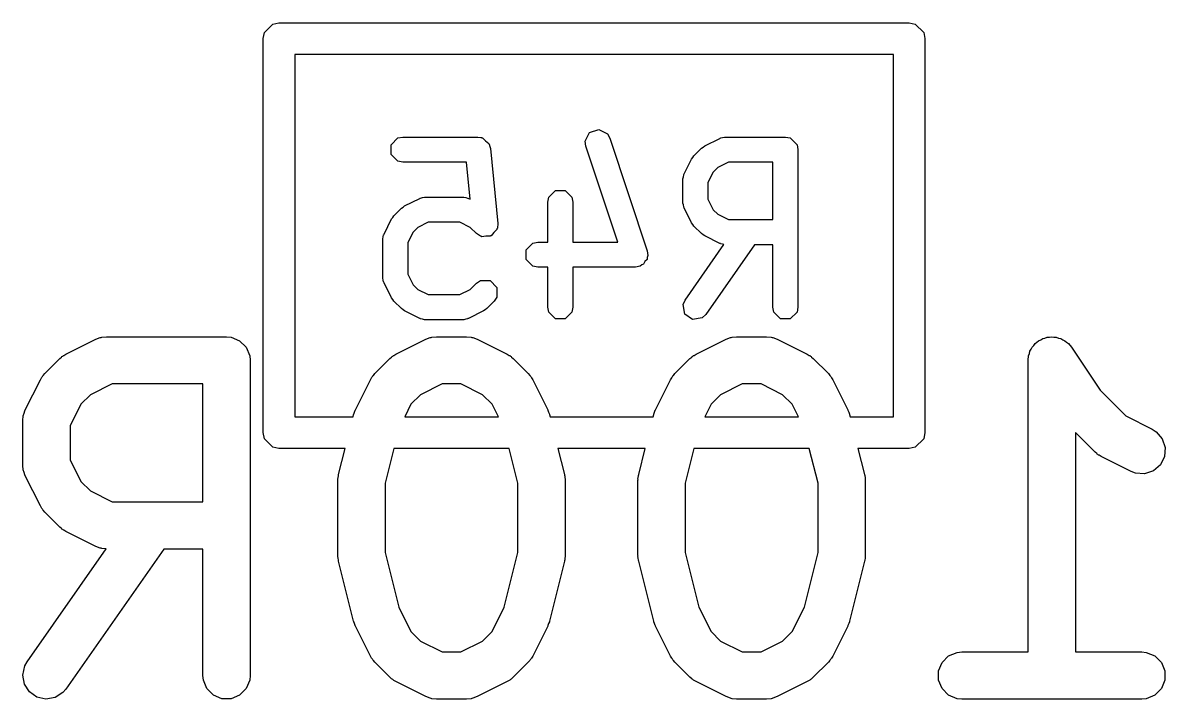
# Model space of a CAD drawing. Extents: x 3.93 to 7.47, y -4.9 to -2.95.
# Drawn here: x 7.0793 to 7.222, y -3.3014 to -3.2169 of the extents above; entities that cross this region are included whole.
import ezdxf

# ---------------------------------------------------------------- set-up
doc = ezdxf.new("R2010")
doc.units = 0
doc.header["$MEASUREMENT"] = 0
doc.layers.add('BLACK', color=7, linetype='CONTINUOUS')

msp = doc.modelspace()

# ---------------------------------------------------------------- linework, layer by layer
at = {"layer": 'BLACK', "linetype": 'CONTINUOUS'}
for p, q in [((7.10949, -3.21816), (7.11055, -3.21709)), ((7.11055, -3.21709), (7.1113, -3.21694)), ((7.1113, -3.21694), (7.19004, -3.21694)), ((7.19004, -3.21694), (7.1908, -3.21709)), ((7.1908, -3.21709), (7.19186, -3.21816)), ((7.10934, -3.21891), (7.10949, -3.21816)), ((7.19186, -3.21816), (7.19201, -3.21891)), ((7.10934, -3.26812), (7.10934, -3.21891)), ((7.19201, -3.21891), (7.19201, -3.26812)), ((7.11327, -3.22088), (7.11327, -3.26615)), ((7.18808, -3.22088), (7.11327, -3.22088)), ((7.18808, -3.26615), (7.18808, -3.22088)), ((7.12532, -3.23217), (7.12617, -3.23132)), ((7.12617, -3.23132), (7.12677, -3.2312)), ((7.12677, -3.2312), (7.13615, -3.2312)), ((7.13615, -3.2312), (7.13652, -3.23127)), ((7.13652, -3.23127), (7.1366, -3.23127)), ((7.1366, -3.23127), (7.13664, -3.2313)), ((7.13664, -3.2313), (7.13675, -3.23132)), ((7.13675, -3.23132), (7.13712, -3.23169)), ((7.14957, -3.23173), (7.15011, -3.23065)), ((7.15011, -3.23065), (7.15126, -3.23027)), ((7.15126, -3.23027), (7.15233, -3.23081)), ((7.15233, -3.23081), (7.15264, -3.23134)), ((7.15264, -3.23134), (7.15732, -3.2454)), ((7.1645, -3.2323), (7.16637, -3.23137)), ((7.16637, -3.23137), (7.16645, -3.23135)), ((7.16645, -3.23135), (7.16648, -3.23132)), ((7.16648, -3.23132), (7.16672, -3.23127)), ((7.16672, -3.23127), (7.16697, -3.2312)), ((7.16697, -3.2312), (7.167, -3.23122)), ((7.167, -3.23122), (7.16708, -3.2312)), ((7.16708, -3.2312), (7.17458, -3.2312)), ((7.17458, -3.2312), (7.17518, -3.23132)), ((7.17518, -3.23132), (7.17603, -3.23217)), ((7.12532, -3.23338), (7.12532, -3.23217)), ((7.13712, -3.23169), (7.13753, -3.23203)), ((7.13753, -3.23203), (7.13757, -3.23214)), ((7.13757, -3.23214), (7.1376, -3.23217)), ((7.1376, -3.23217), (7.1376, -3.23225)), ((7.1376, -3.23225), (7.13771, -3.23262)), ((7.13771, -3.23262), (7.13865, -3.24199)), ((7.14965, -3.23234), (7.14957, -3.23173)), ((7.15365, -3.24432), (7.14965, -3.23234)), ((7.16315, -3.23354), (7.16409, -3.2326)), ((7.16409, -3.2326), (7.1643, -3.23246)), ((7.1643, -3.23246), (7.1645, -3.2323)), ((7.17603, -3.23217), (7.17615, -3.23277)), ((7.17615, -3.23277), (7.17615, -3.25246)), ((7.12617, -3.23423), (7.12532, -3.23338)), ((7.12677, -3.23435), (7.12617, -3.23423)), ((7.13472, -3.23435), (7.12677, -3.23435)), ((7.13518, -3.23897), (7.13472, -3.23435)), ((7.16192, -3.23582), (7.16286, -3.23395)), ((7.16286, -3.23395), (7.16301, -3.23375)), ((7.16301, -3.23375), (7.16315, -3.23354)), ((7.16745, -3.23435), (7.16614, -3.23501)), ((7.173, -3.23435), (7.16745, -3.23435)), ((7.173, -3.24151), (7.173, -3.23435)), ((7.16187, -3.23592), (7.1619, -3.2359)), ((7.1619, -3.2359), (7.16192, -3.23582)), ((7.16556, -3.23558), (7.1649, -3.2369)), ((7.16614, -3.23501), (7.16556, -3.23558)), ((7.16175, -3.23652), (7.16177, -3.23645)), ((7.16175, -3.23934), (7.16175, -3.23652)), ((7.16176, -3.23641), (7.16183, -3.23617)), ((7.16177, -3.23645), (7.16176, -3.23641)), ((7.16183, -3.23617), (7.16187, -3.23592)), ((7.1649, -3.2369), (7.1649, -3.23896)), ((7.12898, -3.23882), (7.12923, -3.23877)), ((7.12923, -3.23877), (7.12947, -3.2387)), ((7.12947, -3.2387), (7.12951, -3.23871)), ((7.12951, -3.23871), (7.12958, -3.2387)), ((7.12958, -3.2387), (7.13427, -3.2387)), ((7.13427, -3.2387), (7.13435, -3.23871)), ((7.13435, -3.23871), (7.13438, -3.2387)), ((7.13438, -3.2387), (7.13463, -3.23877)), ((7.13463, -3.23877), (7.13487, -3.23882)), ((7.14488, -3.23934), (7.145, -3.23873)), ((7.145, -3.23873), (7.14585, -3.23788)), ((7.14585, -3.23788), (7.14706, -3.23788)), ((7.14706, -3.23788), (7.14791, -3.23873)), ((7.14791, -3.23873), (7.14803, -3.23934)), ((7.12566, -3.24103), (7.1266, -3.2401)), ((7.1266, -3.2401), (7.12681, -3.23996)), ((7.12681, -3.23996), (7.127, -3.2398)), ((7.127, -3.2398), (7.12888, -3.23887)), ((7.12888, -3.23887), (7.12896, -3.23884)), ((7.12896, -3.23884), (7.12898, -3.23882)), ((7.13487, -3.23882), (7.1349, -3.23884)), ((7.1349, -3.23884), (7.13497, -3.23887)), ((7.13497, -3.23887), (7.13518, -3.23897)), ((7.14488, -3.24432), (7.14488, -3.23934)), ((7.14803, -3.23934), (7.14803, -3.24432)), ((7.16177, -3.23941), (7.16175, -3.23934)), ((7.16176, -3.23945), (7.16177, -3.23941)), ((7.16183, -3.23969), (7.16176, -3.23945)), ((7.16187, -3.23994), (7.16183, -3.23969)), ((7.1619, -3.23996), (7.16187, -3.23994)), ((7.16192, -3.24004), (7.1619, -3.23996)), ((7.16286, -3.24192), (7.16192, -3.24004)), ((7.1649, -3.23896), (7.16556, -3.24028)), ((7.12443, -3.24332), (7.12536, -3.24144)), ((7.12536, -3.24144), (7.12552, -3.24124)), ((7.12552, -3.24124), (7.12566, -3.24103)), ((7.16556, -3.24028), (7.16614, -3.24085)), ((7.16614, -3.24085), (7.16745, -3.24151)), ((7.16745, -3.24151), (7.173, -3.24151)), ((7.12864, -3.24251), (7.12807, -3.24308)), ((7.12996, -3.24185), (7.12864, -3.24251)), ((7.1339, -3.24185), (7.12996, -3.24185)), ((7.13521, -3.24251), (7.1339, -3.24185)), ((7.13597, -3.24326), (7.13521, -3.24251)), ((7.13854, -3.24275), (7.13816, -3.24313)), ((7.13859, -3.2426), (7.13854, -3.24267)), ((7.13854, -3.24267), (7.13854, -3.24275)), ((7.13865, -3.24199), (7.13859, -3.2426)), ((7.16301, -3.24211), (7.16286, -3.24192)), ((7.16315, -3.24232), (7.16301, -3.24211)), ((7.16409, -3.24326), (7.16315, -3.24232)), ((7.12426, -3.24391), (7.12433, -3.24367)), ((7.12427, -3.24395), (7.12426, -3.24391)), ((7.12426, -3.24402), (7.12427, -3.24395)), ((7.12426, -3.24871), (7.12426, -3.24402)), ((7.12433, -3.24367), (7.12438, -3.24342)), ((7.12438, -3.24342), (7.1244, -3.2434)), ((7.1244, -3.2434), (7.12443, -3.24332)), ((7.12807, -3.24308), (7.12741, -3.24439)), ((7.12741, -3.24439), (7.12741, -3.24834)), ((7.13648, -3.2436), (7.13597, -3.24326)), ((7.13656, -3.2436), (7.13648, -3.2436)), ((7.13663, -3.24366), (7.13656, -3.2436)), ((7.13716, -3.2436), (7.13663, -3.24366)), ((7.13769, -3.2436), (7.13716, -3.2436)), ((7.13774, -3.24354), (7.13769, -3.2436)), ((7.13783, -3.24354), (7.13774, -3.24354)), ((7.13816, -3.24313), (7.13783, -3.24354)), ((7.14219, -3.2453), (7.14304, -3.24444)), ((7.14304, -3.24444), (7.14364, -3.24432)), ((7.14364, -3.24432), (7.14488, -3.24432)), ((7.14803, -3.24432), (7.15365, -3.24432)), ((7.1643, -3.2434), (7.16409, -3.24326)), ((7.1645, -3.24356), (7.1643, -3.2434)), ((7.16637, -3.24449), (7.1645, -3.24356)), ((7.14219, -3.2465), (7.14219, -3.2453)), ((7.15732, -3.2454), (7.1574, -3.24601)), ((7.16204, -3.25156), (7.16689, -3.24463)), ((7.17071, -3.24466), (7.16462, -3.25336)), ((7.16645, -3.24452), (7.16637, -3.24449)), ((7.16648, -3.24454), (7.16645, -3.24452)), ((7.16672, -3.24459), (7.16648, -3.24454)), ((7.16689, -3.24463), (7.16672, -3.24459)), ((7.173, -3.24466), (7.17071, -3.24466)), ((7.173, -3.25246), (7.173, -3.24466)), ((7.14304, -3.24735), (7.14219, -3.2465)), ((7.15662, -3.24717), (7.15643, -3.24735)), ((7.15686, -3.24709), (7.15662, -3.24717)), ((7.15703, -3.24676), (7.15686, -3.24709)), ((7.15729, -3.2465), (7.15703, -3.24676)), ((7.1574, -3.24601), (7.15729, -3.24624)), ((7.15729, -3.24624), (7.15729, -3.2465)), ((7.12427, -3.24879), (7.12426, -3.24871)), ((7.12741, -3.24834), (7.12807, -3.24965)), ((7.14364, -3.24747), (7.14304, -3.24735)), ((7.14488, -3.24747), (7.14364, -3.24747)), ((7.14488, -3.25246), (7.14488, -3.24747)), ((7.15583, -3.24747), (7.14803, -3.24747)), ((7.14803, -3.24747), (7.14803, -3.25246)), ((7.15643, -3.24735), (7.15583, -3.24747)), ((7.12426, -3.24882), (7.12427, -3.24879)), ((7.12433, -3.24907), (7.12426, -3.24882)), ((7.12438, -3.24931), (7.12433, -3.24907)), ((7.1244, -3.24934), (7.12438, -3.24931)), ((7.12443, -3.24941), (7.1244, -3.24934)), ((7.12536, -3.25129), (7.12443, -3.24941)), ((7.12807, -3.24965), (7.12864, -3.25023)), ((7.13521, -3.25023), (7.13597, -3.24947)), ((7.13597, -3.24947), (7.13648, -3.24913)), ((7.13648, -3.24913), (7.13769, -3.24913)), ((7.13769, -3.24913), (7.13854, -3.24998)), ((7.13854, -3.24998), (7.13854, -3.25119)), ((7.12552, -3.25149), (7.12536, -3.25129)), ((7.12566, -3.2517), (7.12552, -3.25149)), ((7.12864, -3.25023), (7.12996, -3.25088)), ((7.12996, -3.25088), (7.1339, -3.25088)), ((7.1339, -3.25088), (7.13521, -3.25023)), ((7.13854, -3.25119), (7.1382, -3.2517)), ((7.16179, -3.25212), (7.16204, -3.25156)), ((7.1266, -3.25264), (7.12566, -3.2517)), ((7.12681, -3.25278), (7.1266, -3.25264)), ((7.127, -3.25293), (7.12681, -3.25278)), ((7.12888, -3.25387), (7.127, -3.25293)), ((7.13685, -3.25293), (7.13497, -3.25387)), ((7.13705, -3.25278), (7.13685, -3.25293)), ((7.13726, -3.25264), (7.13705, -3.25278)), ((7.1382, -3.2517), (7.13726, -3.25264)), ((7.145, -3.25306), (7.14488, -3.25246)), ((7.14803, -3.25246), (7.14791, -3.25306)), ((7.162, -3.25331), (7.16179, -3.25212)), ((7.17312, -3.25306), (7.173, -3.25246)), ((7.17615, -3.25246), (7.17603, -3.25306)), ((7.12896, -3.25389), (7.12888, -3.25387)), ((7.12898, -3.25391), (7.12896, -3.25389)), ((7.12923, -3.25396), (7.12898, -3.25391)), ((7.12947, -3.25403), (7.12923, -3.25396)), ((7.12951, -3.25402), (7.12947, -3.25403)), ((7.12958, -3.25403), (7.12951, -3.25402)), ((7.13427, -3.25403), (7.12958, -3.25403)), ((7.13435, -3.25402), (7.13427, -3.25403)), ((7.13438, -3.25403), (7.13435, -3.25402)), ((7.13463, -3.25396), (7.13438, -3.25403)), ((7.13487, -3.25391), (7.13463, -3.25396)), ((7.1349, -3.25389), (7.13487, -3.25391)), ((7.13497, -3.25387), (7.1349, -3.25389)), ((7.14585, -3.25391), (7.145, -3.25306)), ((7.14706, -3.25391), (7.14585, -3.25391)), ((7.14791, -3.25306), (7.14706, -3.25391)), ((7.16299, -3.254), (7.162, -3.25331)), ((7.16418, -3.25379), (7.16299, -3.254)), ((7.16462, -3.25336), (7.16418, -3.25379)), ((7.17398, -3.25391), (7.17312, -3.25306)), ((7.17518, -3.25391), (7.17398, -3.25391)), ((7.17603, -3.25306), (7.17518, -3.25391)), ((7.08467, -3.25833), (7.08842, -3.25645)), ((7.08842, -3.25645), (7.08896, -3.25624)), ((7.08896, -3.25624), (7.08907, -3.25624)), ((7.08907, -3.25624), (7.08917, -3.2562)), ((7.08917, -3.2562), (7.08974, -3.25614)), ((7.08974, -3.25614), (7.10474, -3.25614)), ((7.10474, -3.25614), (7.10532, -3.2562)), ((7.10532, -3.2562), (7.10638, -3.25664)), ((7.10638, -3.25664), (7.1072, -3.25745)), ((7.12592, -3.25833), (7.12967, -3.25645)), ((7.12967, -3.25645), (7.13021, -3.25624)), ((7.13021, -3.25624), (7.13032, -3.25624)), ((7.13032, -3.25624), (7.13041, -3.2562)), ((7.13041, -3.2562), (7.13099, -3.25614)), ((7.13099, -3.25614), (7.13474, -3.25614)), ((7.13474, -3.25614), (7.13532, -3.2562)), ((7.13532, -3.2562), (7.13541, -3.25624)), ((7.13541, -3.25624), (7.13552, -3.25624)), ((7.13552, -3.25624), (7.13606, -3.25645)), ((7.13606, -3.25645), (7.13981, -3.25833)), ((7.16342, -3.25833), (7.16716, -3.25645)), ((7.16716, -3.25645), (7.16771, -3.25624)), ((7.16771, -3.25624), (7.16781, -3.25624)), ((7.16781, -3.25624), (7.16791, -3.2562)), ((7.16791, -3.2562), (7.16849, -3.25614)), ((7.16849, -3.25614), (7.17223, -3.25614)), ((7.17223, -3.25614), (7.17281, -3.2562)), ((7.17281, -3.2562), (7.17291, -3.25624)), ((7.17291, -3.25624), (7.17301, -3.25624)), ((7.17301, -3.25624), (7.17356, -3.25645)), ((7.17356, -3.25645), (7.1773, -3.25833)), ((7.2054, -3.25745), (7.20561, -3.25725)), ((7.20561, -3.25725), (7.20577, -3.257)), ((7.20577, -3.257), (7.20601, -3.25684)), ((7.20601, -3.25684), (7.20621, -3.25664)), ((7.20621, -3.25664), (7.20648, -3.25653)), ((7.20648, -3.25653), (7.20673, -3.25636)), ((7.20673, -3.25636), (7.20701, -3.25631)), ((7.20701, -3.25631), (7.20728, -3.2562)), ((7.20728, -3.2562), (7.20757, -3.2562)), ((7.20757, -3.2562), (7.20786, -3.25614)), ((7.20786, -3.25614), (7.20814, -3.2562)), ((7.20814, -3.2562), (7.20843, -3.2562)), ((7.20843, -3.2562), (7.2087, -3.25631)), ((7.2087, -3.25631), (7.20899, -3.25637)), ((7.20899, -3.25637), (7.20923, -3.25653)), ((7.20923, -3.25653), (7.2095, -3.25664)), ((7.2095, -3.25664), (7.2097, -3.25684)), ((7.2097, -3.25684), (7.20995, -3.25701)), ((7.20995, -3.25701), (7.21031, -3.25745)), ((7.08391, -3.25888), (7.08413, -3.25869)), ((7.08413, -3.25869), (7.08418, -3.25863)), ((7.08418, -3.25863), (7.08427, -3.25858)), ((7.08427, -3.25858), (7.08435, -3.25851)), ((7.08435, -3.25851), (7.08443, -3.25848)), ((7.08443, -3.25848), (7.08467, -3.25833)), ((7.1072, -3.25745), (7.10764, -3.25852)), ((7.10764, -3.25852), (7.1077, -3.25909)), ((7.12515, -3.25888), (7.12538, -3.25869)), ((7.12538, -3.25869), (7.12543, -3.25863)), ((7.12543, -3.25863), (7.12552, -3.25858)), ((7.12552, -3.25858), (7.1256, -3.25851)), ((7.1256, -3.25851), (7.12567, -3.25848)), ((7.12567, -3.25848), (7.12592, -3.25833)), ((7.13981, -3.25833), (7.14006, -3.25848)), ((7.14006, -3.25848), (7.14013, -3.25851)), ((7.14013, -3.25851), (7.14021, -3.25858)), ((7.14021, -3.25858), (7.1403, -3.25863)), ((7.1403, -3.25863), (7.14035, -3.25869)), ((7.14035, -3.25869), (7.14058, -3.25888)), ((7.16265, -3.25888), (7.16287, -3.25869)), ((7.16287, -3.25869), (7.16293, -3.25863)), ((7.16293, -3.25863), (7.16301, -3.25858)), ((7.16301, -3.25858), (7.1631, -3.25851)), ((7.1631, -3.25851), (7.16317, -3.25848)), ((7.16317, -3.25848), (7.16342, -3.25833)), ((7.1773, -3.25833), (7.17755, -3.25848)), ((7.17755, -3.25848), (7.17762, -3.25851)), ((7.17762, -3.25851), (7.17771, -3.25858)), ((7.17771, -3.25858), (7.17779, -3.25863)), ((7.17779, -3.25863), (7.17785, -3.25869)), ((7.17785, -3.25869), (7.17807, -3.25888)), ((7.2049, -3.25909), (7.20496, -3.25852)), ((7.20496, -3.25852), (7.20507, -3.25825)), ((7.20507, -3.25825), (7.20513, -3.25796)), ((7.20513, -3.25796), (7.20529, -3.25772)), ((7.20529, -3.25772), (7.2054, -3.25745)), ((7.21031, -3.25745), (7.21031, -3.25745)), ((7.21031, -3.25745), (7.21031, -3.25745)), ((7.21031, -3.25745), (7.21031, -3.25745)), ((7.21031, -3.25745), (7.2139, -3.26284)), ((7.08203, -3.26075), (7.08391, -3.25888)), ((7.1077, -3.25909), (7.1077, -3.29846)), ((7.12328, -3.26075), (7.12515, -3.25888)), ((7.14058, -3.25888), (7.14245, -3.26075)), ((7.16077, -3.26075), (7.16265, -3.25888)), ((7.17807, -3.25888), (7.17995, -3.26075)), ((7.2049, -3.29551), (7.2049, -3.25909)), ((7.2049, -3.25909), (7.2049, -3.25909)), ((7.2049, -3.25909), (7.2049, -3.25909)), ((7.2049, -3.25909), (7.2049, -3.25909)), ((7.0796, -3.26527), (7.08148, -3.26152)), ((7.08148, -3.26152), (7.08164, -3.26127)), ((7.08164, -3.26127), (7.08167, -3.2612)), ((7.08167, -3.2612), (7.08173, -3.26112)), ((7.08173, -3.26112), (7.08179, -3.26103)), ((7.08179, -3.26103), (7.08185, -3.26098)), ((7.08185, -3.26098), (7.08203, -3.26075)), ((7.12085, -3.26527), (7.12272, -3.26152)), ((7.12272, -3.26152), (7.12288, -3.26127)), ((7.12288, -3.26127), (7.12291, -3.2612)), ((7.12291, -3.2612), (7.12298, -3.26112)), ((7.12298, -3.26112), (7.12303, -3.26103)), ((7.12303, -3.26103), (7.12309, -3.26098)), ((7.12309, -3.26098), (7.12328, -3.26075)), ((7.14245, -3.26075), (7.14264, -3.26098)), ((7.14264, -3.26098), (7.1427, -3.26103)), ((7.1427, -3.26103), (7.14275, -3.26112)), ((7.14275, -3.26112), (7.14282, -3.2612)), ((7.14282, -3.2612), (7.14285, -3.26127)), ((7.14285, -3.26127), (7.143, -3.26152)), ((7.143, -3.26152), (7.14488, -3.26527)), ((7.15834, -3.26527), (7.16022, -3.26152)), ((7.16022, -3.26152), (7.16038, -3.26127)), ((7.16038, -3.26127), (7.16041, -3.2612)), ((7.16041, -3.2612), (7.16047, -3.26112)), ((7.16047, -3.26112), (7.16053, -3.26103)), ((7.16053, -3.26103), (7.16059, -3.26098)), ((7.16059, -3.26098), (7.16077, -3.26075)), ((7.17995, -3.26075), (7.18013, -3.26098)), ((7.18013, -3.26098), (7.18019, -3.26103)), ((7.18019, -3.26103), (7.18025, -3.26112)), ((7.18025, -3.26112), (7.18031, -3.2612)), ((7.18031, -3.2612), (7.18034, -3.26127)), ((7.18034, -3.26127), (7.1805, -3.26152)), ((7.1805, -3.26152), (7.18237, -3.26527)), ((7.09044, -3.26205), (7.08774, -3.26339)), ((7.10179, -3.26205), (7.09044, -3.26205)), ((7.10179, -3.27676), (7.10179, -3.26205)), ((7.13169, -3.26205), (7.12899, -3.26339)), ((7.13404, -3.26205), (7.13169, -3.26205)), ((7.13674, -3.26339), (7.13404, -3.26205)), ((7.16918, -3.26205), (7.16648, -3.26339)), ((7.17154, -3.26205), (7.16918, -3.26205)), ((7.17423, -3.26339), (7.17154, -3.26205)), ((7.2139, -3.26284), (7.2171, -3.26604)), ((7.08774, -3.26339), (7.08655, -3.26459)), ((7.12899, -3.26339), (7.12779, -3.26459)), ((7.13794, -3.26459), (7.13674, -3.26339)), ((7.16648, -3.26339), (7.16529, -3.26459)), ((7.17543, -3.26459), (7.17423, -3.26339)), ((7.07939, -3.26592), (7.0794, -3.26581)), ((7.0794, -3.26581), (7.0796, -3.26527)), ((7.08655, -3.26459), (7.0852, -3.26729)), ((7.12056, -3.26615), (7.12063, -3.26588)), ((7.12063, -3.26588), (7.12064, -3.26583)), ((7.12064, -3.26581), (7.12073, -3.26557)), ((7.12064, -3.26583), (7.12064, -3.26581)), ((7.12073, -3.26557), (7.12082, -3.26533)), ((7.12082, -3.26533), (7.12083, -3.26531)), ((7.12083, -3.26531), (7.12085, -3.26527)), ((7.12779, -3.26459), (7.12701, -3.26615)), ((7.13872, -3.26615), (7.13794, -3.26459)), ((7.14488, -3.26527), (7.1449, -3.26531)), ((7.1449, -3.26531), (7.14491, -3.26533)), ((7.14491, -3.26533), (7.14499, -3.26557)), ((7.14499, -3.26557), (7.14509, -3.26581)), ((7.14509, -3.26581), (7.14509, -3.26583)), ((7.14509, -3.26583), (7.1451, -3.26588)), ((7.1451, -3.26588), (7.14517, -3.26615)), ((7.15805, -3.26615), (7.15812, -3.26588)), ((7.15812, -3.26588), (7.15814, -3.26583)), ((7.15814, -3.26581), (7.15823, -3.26557)), ((7.15814, -3.26583), (7.15814, -3.26581)), ((7.15823, -3.26557), (7.15832, -3.26533)), ((7.15832, -3.26533), (7.15833, -3.26531)), ((7.15833, -3.26531), (7.15834, -3.26527)), ((7.16529, -3.26459), (7.16451, -3.26615)), ((7.17621, -3.26615), (7.17543, -3.26459)), ((7.18237, -3.26527), (7.18239, -3.26531)), ((7.18239, -3.26531), (7.1824, -3.26533)), ((7.1824, -3.26533), (7.18249, -3.26557)), ((7.18249, -3.26557), (7.18258, -3.26581)), ((7.18258, -3.26581), (7.18258, -3.26583)), ((7.18258, -3.26583), (7.1826, -3.26588)), ((7.1826, -3.26588), (7.18267, -3.26615)), ((7.07929, -3.26659), (7.07935, -3.26602)), ((7.07929, -3.27222), (7.07929, -3.26659)), ((7.07935, -3.26602), (7.07939, -3.26592)), ((7.0852, -3.26729), (7.0852, -3.27152)), ((7.11327, -3.26615), (7.12056, -3.26615)), ((7.12701, -3.26615), (7.13872, -3.26615)), ((7.14517, -3.26615), (7.15805, -3.26615)), ((7.16451, -3.26615), (7.17621, -3.26615)), ((7.18267, -3.26615), (7.18808, -3.26615)), ((7.2171, -3.26604), (7.22042, -3.2677)), ((7.10949, -3.26888), (7.10934, -3.26812)), ((7.19201, -3.26812), (7.19186, -3.26888)), ((7.21327, -3.27055), (7.21081, -3.2681)), ((7.21081, -3.2681), (7.21081, -3.29551)), ((7.22042, -3.2677), (7.22091, -3.26801)), ((7.22091, -3.26801), (7.22167, -3.26888)), ((7.11055, -3.26994), (7.10949, -3.26888)), ((7.1113, -3.27009), (7.11055, -3.26994)), ((7.11957, -3.27009), (7.1113, -3.27009)), ((7.11875, -3.27337), (7.11957, -3.27009)), ((7.12566, -3.27009), (7.12457, -3.27445)), ((7.14007, -3.27009), (7.12566, -3.27009)), ((7.14116, -3.27445), (7.14007, -3.27009)), ((7.15707, -3.27009), (7.14616, -3.27009)), ((7.14616, -3.27009), (7.14698, -3.27337)), ((7.15625, -3.27337), (7.15707, -3.27009)), ((7.16315, -3.27009), (7.16206, -3.27445)), ((7.17757, -3.27009), (7.16315, -3.27009)), ((7.17866, -3.27445), (7.17757, -3.27009)), ((7.19004, -3.27009), (7.18365, -3.27009)), ((7.18365, -3.27009), (7.18447, -3.27337)), ((7.1908, -3.26994), (7.19004, -3.27009)), ((7.19186, -3.26888), (7.1908, -3.26994)), ((7.22167, -3.26888), (7.22203, -3.26997)), ((7.22203, -3.26997), (7.22195, -3.27112)), ((7.0852, -3.27152), (7.08655, -3.27422)), ((7.21349, -3.27074), (7.21327, -3.27055)), ((7.21354, -3.2708), (7.21349, -3.27074)), ((7.21363, -3.27085), (7.21354, -3.2708)), ((7.21371, -3.27092), (7.21363, -3.27085)), ((7.21379, -3.27095), (7.21371, -3.27092)), ((7.21403, -3.27111), (7.21379, -3.27095)), ((7.21778, -3.27298), (7.21403, -3.27111)), ((7.22195, -3.27112), (7.22144, -3.27215)), ((7.07935, -3.27279), (7.07929, -3.27222)), ((7.07939, -3.27289), (7.07935, -3.27279)), ((7.0794, -3.273), (7.07939, -3.27289)), ((7.0796, -3.27354), (7.0794, -3.273)), ((7.21832, -3.27319), (7.21778, -3.27298)), ((7.22057, -3.27291), (7.21947, -3.27327)), ((7.22144, -3.27215), (7.22057, -3.27291)), ((7.08148, -3.27729), (7.0796, -3.27354)), ((7.08655, -3.27422), (7.08774, -3.27541)), ((7.11866, -3.27409), (7.11867, -3.27399)), ((7.11866, -3.28346), (7.11866, -3.27409)), ((7.11867, -3.27395), (7.1187, -3.27373)), ((7.11867, -3.27399), (7.11867, -3.27395)), ((7.1187, -3.27373), (7.11872, -3.27351)), ((7.11872, -3.27351), (7.11874, -3.27347)), ((7.11874, -3.27347), (7.11875, -3.27337)), ((7.12457, -3.27445), (7.12457, -3.2831)), ((7.14116, -3.2831), (7.14116, -3.27445)), ((7.14698, -3.27337), (7.14699, -3.27347)), ((7.14699, -3.27347), (7.14701, -3.27351)), ((7.14701, -3.27351), (7.14703, -3.27373)), ((7.14703, -3.27373), (7.14706, -3.27395)), ((7.14706, -3.27395), (7.14706, -3.27399)), ((7.14706, -3.27399), (7.14707, -3.27409)), ((7.14707, -3.27409), (7.14707, -3.28346)), ((7.15616, -3.27395), (7.15619, -3.27373)), ((7.15617, -3.27399), (7.15616, -3.27395)), ((7.15616, -3.27409), (7.15617, -3.27399)), ((7.15616, -3.28346), (7.15616, -3.27409)), ((7.15619, -3.27373), (7.15622, -3.27351)), ((7.15622, -3.27351), (7.15623, -3.27347)), ((7.15623, -3.27347), (7.15625, -3.27337)), ((7.16206, -3.27445), (7.16206, -3.2831)), ((7.17866, -3.2831), (7.17866, -3.27445)), ((7.18447, -3.27337), (7.18449, -3.27347)), ((7.18449, -3.27347), (7.1845, -3.27351)), ((7.1845, -3.27351), (7.18453, -3.27373)), ((7.18453, -3.27373), (7.18456, -3.27395)), ((7.18456, -3.27395), (7.18455, -3.27399)), ((7.18455, -3.27399), (7.18456, -3.27409)), ((7.18456, -3.27409), (7.18456, -3.28346)), ((7.21947, -3.27327), (7.21832, -3.27319)), ((7.08774, -3.27541), (7.09044, -3.27676)), ((7.08164, -3.27753), (7.08148, -3.27729)), ((7.09044, -3.27676), (7.10179, -3.27676)), ((7.08167, -3.27761), (7.08164, -3.27753)), ((7.08173, -3.27769), (7.08167, -3.27761)), ((7.08179, -3.27778), (7.08173, -3.27769)), ((7.08185, -3.27783), (7.08179, -3.27778)), ((7.08203, -3.27805), (7.08185, -3.27783)), ((7.08391, -3.27993), (7.08203, -3.27805)), ((7.08413, -3.28011), (7.08391, -3.27993)), ((7.08418, -3.28017), (7.08413, -3.28011)), ((7.08427, -3.28023), (7.08418, -3.28017)), ((7.08435, -3.2803), (7.08427, -3.28023)), ((7.08443, -3.28032), (7.08435, -3.2803)), ((7.08467, -3.28048), (7.08443, -3.28032)), ((7.08842, -3.28236), (7.08467, -3.28048)), ((7.07983, -3.29677), (7.0897, -3.28266)), ((7.09691, -3.28267), (7.08466, -3.30016)), ((7.08896, -3.28256), (7.08842, -3.28236)), ((7.08907, -3.28257), (7.08896, -3.28256)), ((7.08917, -3.28261), (7.08907, -3.28257)), ((7.0897, -3.28266), (7.08917, -3.28261)), ((7.10179, -3.28267), (7.09691, -3.28267)), ((7.10179, -3.29846), (7.10179, -3.28267)), ((7.11867, -3.28356), (7.11866, -3.28346)), ((7.11867, -3.28361), (7.11867, -3.28356)), ((7.1187, -3.28382), (7.11867, -3.28361)), ((7.11872, -3.28404), (7.1187, -3.28382)), ((7.11874, -3.28408), (7.11872, -3.28404)), ((7.11875, -3.28418), (7.11874, -3.28408)), ((7.12063, -3.29168), (7.11875, -3.28418)), ((7.12457, -3.2831), (7.12628, -3.28993)), ((7.13945, -3.28993), (7.14116, -3.2831)), ((7.14698, -3.28418), (7.1451, -3.29168)), ((7.14699, -3.28408), (7.14698, -3.28418)), ((7.14701, -3.28404), (7.14699, -3.28408)), ((7.14703, -3.28382), (7.14701, -3.28404)), ((7.14706, -3.28361), (7.14703, -3.28382)), ((7.14707, -3.28346), (7.14706, -3.28356)), ((7.14706, -3.28356), (7.14706, -3.28361)), ((7.15617, -3.28356), (7.15616, -3.28346)), ((7.15616, -3.28361), (7.15617, -3.28356)), ((7.15619, -3.28382), (7.15616, -3.28361)), ((7.15622, -3.28404), (7.15619, -3.28382)), ((7.15623, -3.28408), (7.15622, -3.28404)), ((7.15625, -3.28418), (7.15623, -3.28408)), ((7.15812, -3.29168), (7.15625, -3.28418)), ((7.16206, -3.2831), (7.16377, -3.28993)), ((7.17695, -3.28993), (7.17866, -3.2831)), ((7.18447, -3.28418), (7.1826, -3.29168)), ((7.18449, -3.28408), (7.18447, -3.28418)), ((7.1845, -3.28404), (7.18449, -3.28408)), ((7.18453, -3.28382), (7.1845, -3.28404)), ((7.18456, -3.28361), (7.18453, -3.28382)), ((7.18456, -3.28346), (7.18455, -3.28356)), ((7.18455, -3.28356), (7.18456, -3.28361)), ((7.12628, -3.28993), (7.12779, -3.29296)), ((7.13794, -3.29296), (7.13945, -3.28993)), ((7.16377, -3.28993), (7.16529, -3.29296)), ((7.17543, -3.29296), (7.17695, -3.28993)), ((7.12064, -3.29172), (7.12063, -3.29168)), ((7.12064, -3.29174), (7.12064, -3.29172)), ((7.12073, -3.29198), (7.12064, -3.29174)), ((7.12082, -3.29222), (7.12073, -3.29198)), ((7.12083, -3.29224), (7.12082, -3.29222)), ((7.12085, -3.29228), (7.12083, -3.29224)), ((7.12272, -3.29603), (7.12085, -3.29228)), ((7.12779, -3.29296), (7.12899, -3.29416)), ((7.13674, -3.29416), (7.13794, -3.29296)), ((7.14488, -3.29228), (7.143, -3.29603)), ((7.1449, -3.29224), (7.14488, -3.29228)), ((7.14491, -3.29222), (7.1449, -3.29224)), ((7.14499, -3.29198), (7.14491, -3.29222)), ((7.14509, -3.29174), (7.14499, -3.29198)), ((7.1451, -3.29168), (7.14509, -3.29172)), ((7.14509, -3.29172), (7.14509, -3.29174)), ((7.15814, -3.29172), (7.15812, -3.29168)), ((7.15814, -3.29174), (7.15814, -3.29172)), ((7.15823, -3.29198), (7.15814, -3.29174)), ((7.15832, -3.29222), (7.15823, -3.29198)), ((7.15833, -3.29224), (7.15832, -3.29222)), ((7.15834, -3.29228), (7.15833, -3.29224)), ((7.16022, -3.29603), (7.15834, -3.29228)), ((7.16529, -3.29296), (7.16648, -3.29416)), ((7.17423, -3.29416), (7.17543, -3.29296)), ((7.18237, -3.29228), (7.1805, -3.29603)), ((7.18239, -3.29224), (7.18237, -3.29228)), ((7.1824, -3.29222), (7.18239, -3.29224)), ((7.18249, -3.29198), (7.1824, -3.29222)), ((7.18258, -3.29174), (7.18249, -3.29198)), ((7.1826, -3.29168), (7.18258, -3.29172)), ((7.18258, -3.29172), (7.18258, -3.29174)), ((7.12899, -3.29416), (7.13169, -3.29551)), ((7.13404, -3.29551), (7.13674, -3.29416)), ((7.16648, -3.29416), (7.16918, -3.29551)), ((7.17154, -3.29551), (7.17423, -3.29416)), ((7.13169, -3.29551), (7.13404, -3.29551)), ((7.16918, -3.29551), (7.17154, -3.29551)), ((7.19497, -3.29601), (7.19603, -3.29557)), ((7.19603, -3.29557), (7.19661, -3.29551)), ((7.19661, -3.29551), (7.2049, -3.29551)), ((7.21081, -3.29551), (7.2191, -3.29551)), ((7.2191, -3.29551), (7.21968, -3.29557)), ((7.21968, -3.29557), (7.22074, -3.29601)), ((7.07929, -3.2984), (7.07954, -3.29727)), ((7.07954, -3.29727), (7.07983, -3.29677)), ((7.12288, -3.29628), (7.12272, -3.29603)), ((7.12291, -3.29635), (7.12288, -3.29628)), ((7.12298, -3.29643), (7.12291, -3.29635)), ((7.12303, -3.29652), (7.12298, -3.29643)), ((7.12309, -3.29657), (7.12303, -3.29652)), ((7.12328, -3.2968), (7.12309, -3.29657)), ((7.12515, -3.29868), (7.12328, -3.2968)), ((7.14245, -3.2968), (7.14058, -3.29868)), ((7.14264, -3.29657), (7.14245, -3.2968)), ((7.1427, -3.29652), (7.14264, -3.29657)), ((7.14275, -3.29643), (7.1427, -3.29652)), ((7.14282, -3.29635), (7.14275, -3.29643)), ((7.14285, -3.29628), (7.14282, -3.29635)), ((7.143, -3.29603), (7.14285, -3.29628)), ((7.16038, -3.29628), (7.16022, -3.29603)), ((7.16041, -3.29635), (7.16038, -3.29628)), ((7.16047, -3.29643), (7.16041, -3.29635)), ((7.16053, -3.29652), (7.16047, -3.29643)), ((7.16059, -3.29657), (7.16053, -3.29652)), ((7.16077, -3.2968), (7.16059, -3.29657)), ((7.16265, -3.29868), (7.16077, -3.2968)), ((7.17995, -3.2968), (7.17807, -3.29868)), ((7.18013, -3.29657), (7.17995, -3.2968)), ((7.18019, -3.29652), (7.18013, -3.29657)), ((7.18025, -3.29643), (7.18019, -3.29652)), ((7.18031, -3.29635), (7.18025, -3.29643)), ((7.18034, -3.29628), (7.18031, -3.29635)), ((7.1805, -3.29603), (7.18034, -3.29628)), ((7.19371, -3.29789), (7.19415, -3.29682)), ((7.19415, -3.29682), (7.19497, -3.29601)), ((7.22074, -3.29601), (7.22156, -3.29682)), ((7.22156, -3.29682), (7.222, -3.29789)), ((7.07949, -3.29953), (7.07929, -3.2984)), ((7.10185, -3.29904), (7.10179, -3.29846)), ((7.1077, -3.29846), (7.10764, -3.29904)), ((7.12538, -3.29886), (7.12515, -3.29868)), ((7.14058, -3.29868), (7.14035, -3.29886)), ((7.16287, -3.29886), (7.16265, -3.29868)), ((7.17807, -3.29868), (7.17785, -3.29886)), ((7.19371, -3.29904), (7.19371, -3.29789)), ((7.222, -3.29789), (7.222, -3.29904)), ((7.08011, -3.3005), (7.07949, -3.29953)), ((7.10229, -3.3001), (7.10185, -3.29904)), ((7.1031, -3.30092), (7.10229, -3.3001)), ((7.1072, -3.3001), (7.10638, -3.30092)), ((7.10764, -3.29904), (7.1072, -3.3001)), ((7.12543, -3.29892), (7.12538, -3.29886)), ((7.12552, -3.29898), (7.12543, -3.29892)), ((7.1256, -3.29904), (7.12552, -3.29898)), ((7.12567, -3.29907), (7.1256, -3.29904)), ((7.12592, -3.29923), (7.12567, -3.29907)), ((7.12967, -3.3011), (7.12592, -3.29923)), ((7.13981, -3.29923), (7.13606, -3.3011)), ((7.14006, -3.29907), (7.13981, -3.29923)), ((7.14013, -3.29904), (7.14006, -3.29907)), ((7.14021, -3.29898), (7.14013, -3.29904)), ((7.1403, -3.29892), (7.14021, -3.29898)), ((7.14035, -3.29886), (7.1403, -3.29892)), ((7.16293, -3.29892), (7.16287, -3.29886)), ((7.16301, -3.29898), (7.16293, -3.29892)), ((7.1631, -3.29904), (7.16301, -3.29898)), ((7.16317, -3.29907), (7.1631, -3.29904)), ((7.16342, -3.29923), (7.16317, -3.29907)), ((7.16716, -3.3011), (7.16342, -3.29923)), ((7.1773, -3.29923), (7.17356, -3.3011)), ((7.17755, -3.29907), (7.1773, -3.29923)), ((7.17762, -3.29904), (7.17755, -3.29907)), ((7.17771, -3.29898), (7.17762, -3.29904)), ((7.17779, -3.29892), (7.17771, -3.29898)), ((7.17785, -3.29886), (7.17779, -3.29892)), ((7.19415, -3.3001), (7.19371, -3.29904)), ((7.19497, -3.30092), (7.19415, -3.3001)), ((7.22156, -3.3001), (7.22074, -3.30092)), ((7.222, -3.29904), (7.22156, -3.3001)), ((7.08106, -3.30117), (7.08011, -3.3005)), ((7.08218, -3.30141), (7.08106, -3.30117)), ((7.08332, -3.30121), (7.08218, -3.30141)), ((7.08429, -3.3006), (7.08332, -3.30121)), ((7.08466, -3.30016), (7.08429, -3.3006)), ((7.10417, -3.30136), (7.1031, -3.30092)), ((7.10532, -3.30136), (7.10417, -3.30136)), ((7.10638, -3.30092), (7.10532, -3.30136)), ((7.13021, -3.30131), (7.12967, -3.3011)), ((7.13032, -3.30132), (7.13021, -3.30131)), ((7.13041, -3.30136), (7.13032, -3.30132)), ((7.13099, -3.30142), (7.13041, -3.30136)), ((7.13474, -3.30142), (7.13099, -3.30142)), ((7.13532, -3.30136), (7.13474, -3.30142)), ((7.13541, -3.30132), (7.13532, -3.30136)), ((7.13552, -3.30131), (7.13541, -3.30132)), ((7.13606, -3.3011), (7.13552, -3.30131)), ((7.16771, -3.30131), (7.16716, -3.3011)), ((7.16781, -3.30132), (7.16771, -3.30131)), ((7.16791, -3.30136), (7.16781, -3.30132)), ((7.16849, -3.30142), (7.16791, -3.30136)), ((7.17223, -3.30142), (7.16849, -3.30142)), ((7.17281, -3.30136), (7.17223, -3.30142)), ((7.17291, -3.30132), (7.17281, -3.30136)), ((7.17301, -3.30131), (7.17291, -3.30132)), ((7.17356, -3.3011), (7.17301, -3.30131)), ((7.19603, -3.30136), (7.19497, -3.30092)), ((7.19661, -3.30142), (7.19603, -3.30136)), ((7.2191, -3.30142), (7.19661, -3.30142)), ((7.21968, -3.30136), (7.2191, -3.30142)), ((7.22074, -3.30092), (7.21968, -3.30136))]:
    msp.add_line(p, q, dxfattribs=at)

doc.saveas('drawing.dxf')
